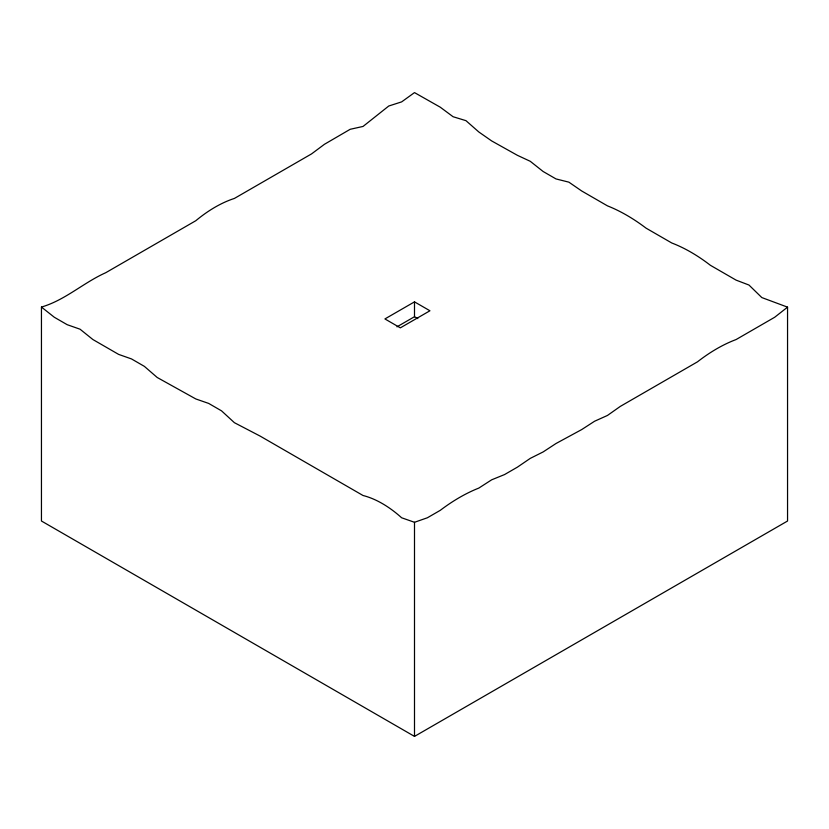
<?xml version="1.0" encoding="UTF-8"?>
<svg xmlns="http://www.w3.org/2000/svg" width="829" height="829" viewBox="0 0 829 829"><rect width="100%" height="100%" fill="white"/><g stroke="black" fill="none" stroke-linecap="round" stroke-linejoin="round"><path stroke-width="1.24" d="M787.55 307.144L774.69 317.258L736.09 339.548A157.956 91.19 -60 0 0 697.5 361.827L620.32 406.386L607.46 415.453L594.59 421.236L581.73 429.557L556 443.515L543.14 451.929L530.27 458.375L517.41 467.152L504.55 474.571L491.68 479.804L478.82 488.084A175.489 101.314 -60 0 0 440.23 510.363L427.36 517.783L414.5 522.28L401.64 517.783A101.065 58.351 60 0 0 363.04 495.504L260.13 436.095L234.41 422.697L221.54 410.852L208.68 403.422L195.82 398.956L157.22 377.496L144.36 366.356L131.5 358.926L118.63 354.397L92.91 339.548L80.04 329.196L67.18 324.688L54.31 317.258L41.45 307.062C65.108 300.16 83.532 282.627 105.77 272.7L195.82 220.711A127.49 73.605 -60 0 1 234.41 198.432L311.59 153.873L324.45 144.287L350.18 129.293L363.04 126.443L388.77 106.008L401.64 101.884L414.5 92.599L440.23 107.179L453.09 116.734L465.96 120.661L478.82 131.977L491.68 140.94L517.41 155.324L530.27 161.303L543.14 171.51L556 178.929L568.87 182.152L581.73 191.002L607.46 205.861A175.313 101.221 60 0 1 646.05 228.141L671.78 242.99A163.624 94.475 60 0 1 710.37 265.28L736.09 280.129L748.96 285.031L761.82 297.57L787.55 307.144L787.55 521.016L414.5 736.401L41.45 521.016L41.45 307.062M414.5 301.86L384.915 318.937L400.345 327.849L429.94 310.771L414.5 301.86L414.5 316.709L396.967 326.833M414.5 316.709L417.806 318.626M414.5 522.28L414.5 736.401"/></g></svg>
